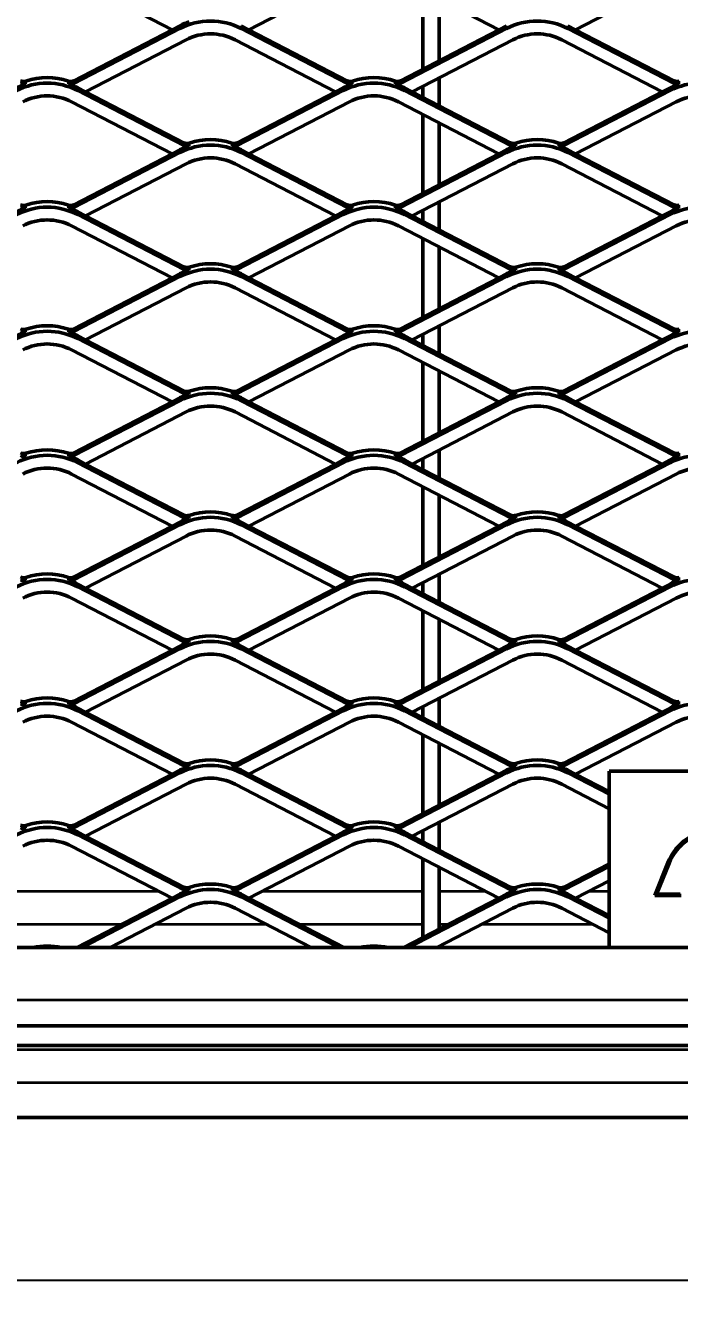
# Model space of a CAD drawing. Header units: millimetres. Extents: x 0 to 1485, y 0 to 1050.
# Drawn here: x 521.4 to 621.4, y 356 to 553.2 of the extents above; entities that cross this region are included whole.
import ezdxf

# ---------------------------------------------------------------- set-up
doc = ezdxf.new("R2010")
doc.units = ezdxf.units.MM
doc.header["$LTSCALE"] = 2.5
for name, color, linetype, lineweight in [('Bemaßung (ISO)', 7, 'Continuous', 25), ('Sichtbar (ISO)', 7, 'Continuous', 50), ('Sichtbar schmal (ISO)', 7, 'Continuous', 35)]:
    doc.layers.add(name, color=color, linetype=linetype, lineweight=lineweight)
doc.styles.add('TXT 3_5', font='isocpeur.ttf')
doc.dimstyles.new('Anrin Standard (DIN)', dxfattribs={"dimscale": 2.5, "dimtxt": 3.5, "dimasz": 2.5, "dimexe": 2, "dimexo": 0, "dimgap": 0.8, "dimtad": 1, "dimrnd": 1e-08, "dimtxsty": 'TXT 3_5', "dimcen": 0.09, "dimdle": 10, "dimclrd": 256, "dimclre": 256, "dimclrt": 256, "dimadec": 0, "dimazin": 2, "dimtfac": 0.714286, "dimtmove": 0, "dimatfit": 3, "dimfxl": 1, "dimtolj": 1, "dimlwd": -1, "dimlwe": -1, "dimarcsym": 0})

# ---------------------------------------------------------------- blocks, each defined once
blk = doc.blocks.new('*D17')
at = {"layer": 'Bemaßung (ISO)', "transparency": 16777216}
for p, q in [((108.71, 386.01), (108.71, 356.01)), ((706.71, 386.01), (706.71, 356.01)), ((700.46, 361.01), (114.96, 361.01))]:
    blk.add_line(p, q, dxfattribs=at)
for points in [[(114.96, 362.06), (114.96, 359.97), (108.71, 361.01)], [(700.46, 362.06), (700.46, 359.97), (706.71, 361.01)]]:
    blk.add_solid(points, dxfattribs=at)
at = {"layer": 'Defpoints', "color": 0, "transparency": 16777216}
for p in [(108.71, 386.01), (706.71, 386.01), (108.71, 361.01)]:
    blk.add_point(p, dxfattribs=at)
at = {"layer": 'Bemaßung (ISO)', "transparency": 16777216, "insert": (399.4, 371.76), "char_height": 8.75, "attachment_point": 1, "style": 'TXT 3_5'}
blk.add_mtext('\\A1;600', dxfattribs=at)

msp = doc.modelspace()

# ---------------------------------------------------------------- linework, layer by layer
at = {"layer": 'Sichtbar (ISO)'}
for p, q in [((543.8402, 552.5751), (528.461, 560.5437)), ((570.9681, 560.5437), (555.5888, 552.5751)), ((593.8402, 552.5751), (578.461, 560.5437)), ((620.9681, 560.5437), (605.5888, 552.5751)), ((582.2145, 546.5513), (582.2145, 558.5989)), ((584.7145, 557.3035), (584.7145, 547.8467)), ((545.0314, 552.7713), (528.7828, 544.3522)), ((543.8402, 552.5751), (528.7828, 544.7732)), ((545.0314, 553.1923), (543.8402, 552.5751)), ((555.5888, 552.5751), (554.3976, 553.1923)), ((570.6462, 544.3522), (554.3976, 552.7713)), ((570.6462, 544.7732), (555.5888, 552.5751)), ((595.0314, 552.7713), (578.7828, 544.3522)), ((593.8402, 552.5751), (578.7828, 544.7732)), ((595.0314, 553.1923), (593.8402, 552.5751)), ((605.5888, 552.5751), (604.3976, 553.1923)), ((620.6462, 544.3522), (604.3976, 552.7713)), ((620.6462, 544.7732), (605.5888, 552.5751)), ((530.5888, 543.0751), (545.9681, 551.0437)), ((553.461, 551.0437), (568.8402, 543.0751)), ((580.5888, 543.0751), (595.9681, 551.0437)), ((603.461, 551.0437), (618.8402, 543.0751)), ((584.7145, 545.2128), (584.7145, 540.9374)), ((530.5888, 543.0751), (529.3976, 543.6923)), ((529.3976, 543.2713), (545.6462, 534.8522)), ((545.6462, 535.2732), (530.5888, 543.0751)), ((553.7828, 534.8522), (570.0314, 543.2713)), ((568.8402, 543.0751), (553.7828, 535.2732)), ((570.0314, 543.6923), (568.8402, 543.0751)), ((580.5888, 543.0751), (579.3976, 543.6923)), ((579.3976, 543.2713), (595.6462, 534.8522)), ((595.6462, 535.2732), (580.5888, 543.0751)), ((582.2145, 542.2327), (582.2145, 543.9175)), ((603.7828, 534.8522), (620.0314, 543.2713)), ((618.8402, 543.0751), (603.7828, 535.2732)), ((620.0314, 543.6923), (618.8402, 543.0751)), ((543.8402, 533.5751), (528.461, 541.5437)), ((570.9681, 541.5437), (555.5888, 533.5751)), ((593.8402, 533.5751), (578.461, 541.5437)), ((620.9681, 541.5437), (605.5888, 533.5751)), ((582.2145, 527.5513), (582.2145, 539.5989)), ((584.7145, 538.3035), (584.7145, 528.8467)), ((545.0314, 533.7713), (528.7828, 525.3522)), ((543.8402, 533.5751), (528.7828, 525.7732)), ((545.0314, 534.1923), (543.8402, 533.5751)), ((555.5888, 533.5751), (554.3976, 534.1923)), ((570.6462, 525.3522), (554.3976, 533.7713)), ((570.6462, 525.7732), (555.5888, 533.5751)), ((595.0314, 533.7713), (578.7828, 525.3522)), ((593.8402, 533.5751), (578.7828, 525.7732)), ((595.0314, 534.1923), (593.8402, 533.5751)), ((605.5888, 533.5751), (604.3976, 534.1923)), ((620.6462, 525.3522), (604.3976, 533.7713)), ((620.6462, 525.7732), (605.5888, 533.5751)), ((530.5888, 524.0751), (545.9681, 532.0437)), ((553.461, 532.0437), (568.8402, 524.0751)), ((580.5888, 524.0751), (595.9681, 532.0437)), ((603.461, 532.0437), (618.8402, 524.0751)), ((530.5888, 524.0751), (529.3976, 524.6923)), ((570.0314, 524.6923), (568.8402, 524.0751)), ((580.5888, 524.0751), (579.3976, 524.6923)), ((582.2145, 523.2327), (582.2145, 524.9175)), ((584.7145, 526.2128), (584.7145, 521.9374)), ((620.0314, 524.6923), (618.8402, 524.0751)), ((543.8402, 514.5751), (528.461, 522.5437)), ((529.3976, 524.2713), (545.6462, 515.8522)), ((545.6462, 516.2732), (530.5888, 524.0751)), ((553.7828, 515.8522), (570.0314, 524.2713)), ((568.8402, 524.0751), (553.7828, 516.2732)), ((570.9681, 522.5437), (555.5888, 514.5751)), ((593.8402, 514.5751), (578.461, 522.5437)), ((579.3976, 524.2713), (595.6462, 515.8522)), ((595.6462, 516.2732), (580.5888, 524.0751)), ((603.7828, 515.8522), (620.0314, 524.2713)), ((618.8402, 524.0751), (603.7828, 516.2732)), ((620.9681, 522.5437), (605.5888, 514.5751)), ((582.2145, 508.5513), (582.2145, 520.5989)), ((584.7145, 519.3035), (584.7145, 509.8467)), ((545.0314, 514.7713), (528.7828, 506.3522)), ((545.0314, 515.1923), (543.8402, 514.5751)), ((555.5888, 514.5751), (554.3976, 515.1923)), ((570.6462, 506.3522), (554.3976, 514.7713)), ((595.0314, 514.7713), (578.7828, 506.3522)), ((595.0314, 515.1923), (593.8402, 514.5751)), ((605.5888, 514.5751), (604.3976, 515.1923)), ((620.6462, 506.3522), (604.3976, 514.7713)), ((543.8402, 514.5751), (528.7828, 506.7732)), ((530.5888, 505.0751), (545.9681, 513.0437)), ((553.461, 513.0437), (568.8402, 505.0751)), ((570.6462, 506.7732), (555.5888, 514.5751)), ((593.8402, 514.5751), (578.7828, 506.7732)), ((580.5888, 505.0751), (595.9681, 513.0437)), ((603.461, 513.0437), (618.8402, 505.0751)), ((620.6462, 506.7732), (605.5888, 514.5751)), ((584.7145, 507.2128), (584.7145, 502.9374)), ((530.5888, 505.0751), (529.3976, 505.6923)), ((529.3976, 505.2713), (545.6462, 496.8522)), ((545.6462, 497.2732), (530.5888, 505.0751)), ((553.7828, 496.8522), (570.0314, 505.2713)), ((568.8402, 505.0751), (553.7828, 497.2732)), ((570.0314, 505.6923), (568.8402, 505.0751)), ((580.5888, 505.0751), (579.3976, 505.6923)), ((579.3976, 505.2713), (595.6462, 496.8522)), ((595.6462, 497.2732), (580.5888, 505.0751)), ((582.2145, 504.2327), (582.2145, 505.9175)), ((603.7828, 496.8522), (620.0314, 505.2713)), ((618.8402, 505.0751), (603.7828, 497.2732)), ((620.0314, 505.6923), (618.8402, 505.0751)), ((543.8402, 495.5751), (528.461, 503.5437)), ((570.9681, 503.5437), (555.5888, 495.5751)), ((593.8402, 495.5751), (578.461, 503.5437)), ((620.9681, 503.5437), (605.5888, 495.5751)), ((582.2145, 489.5513), (582.2145, 501.5989)), ((584.7145, 500.3035), (584.7145, 490.8467)), ((545.0314, 495.7713), (528.7828, 487.3522)), ((543.8402, 495.5751), (528.7828, 487.7732)), ((545.0314, 496.1923), (543.8402, 495.5751)), ((555.5888, 495.5751), (554.3976, 496.1923)), ((570.6462, 487.3522), (554.3976, 495.7713)), ((570.6462, 487.7732), (555.5888, 495.5751)), ((595.0314, 495.7713), (578.7828, 487.3522)), ((593.8402, 495.5751), (578.7828, 487.7732)), ((595.0314, 496.1923), (593.8402, 495.5751)), ((605.5888, 495.5751), (604.3976, 496.1923)), ((620.6462, 487.3522), (604.3976, 495.7713)), ((620.6462, 487.7732), (605.5888, 495.5751)), ((530.5888, 486.0751), (545.9681, 494.0437)), ((553.461, 494.0437), (568.8402, 486.0751)), ((580.5888, 486.0751), (595.9681, 494.0437)), ((603.461, 494.0437), (618.8402, 486.0751)), ((584.7145, 488.2128), (584.7145, 483.9374)), ((530.5888, 486.0751), (529.3976, 486.6923)), ((529.3976, 486.2713), (545.6462, 477.8522)), ((545.6462, 478.2732), (530.5888, 486.0751)), ((553.7828, 477.8522), (570.0314, 486.2713)), ((568.8402, 486.0751), (553.7828, 478.2732)), ((570.0314, 486.6923), (568.8402, 486.0751)), ((580.5888, 486.0751), (579.3976, 486.6923)), ((579.3976, 486.2713), (595.6462, 477.8522)), ((595.6462, 478.2732), (580.5888, 486.0751)), ((582.2145, 485.2327), (582.2145, 486.9175)), ((603.7828, 477.8522), (620.0314, 486.2713)), ((618.8402, 486.0751), (603.7828, 478.2732)), ((620.0314, 486.6923), (618.8402, 486.0751)), ((543.8402, 476.5751), (528.461, 484.5437)), ((570.9681, 484.5437), (555.5888, 476.5751)), ((593.8402, 476.5751), (578.461, 484.5437)), ((620.9681, 484.5437), (605.5888, 476.5751)), ((582.2145, 470.5513), (582.2145, 482.5989)), ((584.7145, 481.3035), (584.7145, 471.8467)), ((545.0314, 477.1923), (543.8402, 476.5751)), ((555.5888, 476.5751), (554.3976, 477.1923)), ((595.0314, 477.1923), (593.8402, 476.5751)), ((605.5888, 476.5751), (604.3976, 477.1923)), ((545.0314, 476.7713), (528.7828, 468.3522)), ((543.8402, 476.5751), (528.7828, 468.7732)), ((570.6462, 468.3522), (554.3976, 476.7713)), ((570.6462, 468.7732), (555.5888, 476.5751)), ((595.0314, 476.7713), (578.7828, 468.3522)), ((593.8402, 476.5751), (578.7828, 468.7732)), ((620.6462, 468.3522), (604.3976, 476.7713)), ((620.6462, 468.7732), (605.5888, 476.5751)), ((530.5888, 467.0751), (545.9681, 475.0437)), ((553.461, 475.0437), (568.8402, 467.0751)), ((580.5888, 467.0751), (595.9681, 475.0437)), ((603.461, 475.0437), (618.8402, 467.0751)), ((530.5888, 467.0751), (529.3976, 467.6923)), ((570.0314, 467.6923), (568.8402, 467.0751)), ((580.5888, 467.0751), (579.3976, 467.6923)), ((582.2145, 466.2327), (582.2145, 467.9175)), ((584.7145, 469.2128), (584.7145, 464.9374)), ((620.0314, 467.6923), (618.8402, 467.0751)), ((543.8402, 457.5751), (528.461, 465.5437)), ((529.3976, 467.2713), (545.6462, 458.8522)), ((545.6462, 459.2732), (530.5888, 467.0751)), ((553.7828, 458.8522), (570.0314, 467.2713)), ((568.8402, 467.0751), (553.7828, 459.2732)), ((570.9681, 465.5437), (555.5888, 457.5751)), ((593.8402, 457.5751), (578.461, 465.5437)), ((579.3976, 467.2713), (595.6462, 458.8522)), ((595.6462, 459.2732), (580.5888, 467.0751)), ((603.7828, 458.8522), (620.0314, 467.2713)), ((618.8402, 467.0751), (603.7828, 459.2732)), ((620.9681, 465.5437), (605.5888, 457.5751)), ((582.2145, 451.5513), (582.2145, 463.5989)), ((584.7145, 462.3035), (584.7145, 452.8467)), ((545.0314, 457.7713), (528.7828, 449.3522)), ((543.8402, 457.5751), (528.7828, 449.7732)), ((545.0314, 458.1923), (543.8402, 457.5751)), ((555.5888, 457.5751), (554.3976, 458.1923)), ((570.6462, 449.3522), (554.3976, 457.7713)), ((570.6462, 449.7732), (555.5888, 457.5751)), ((595.0314, 457.7713), (578.7828, 449.3522)), ((593.8402, 457.5751), (578.7828, 449.7732)), ((595.0314, 458.1923), (593.8402, 457.5751)), ((605.5888, 457.5751), (604.3976, 458.1923)), ((620.6462, 449.3522), (604.3976, 457.7713)), ((620.6462, 449.7732), (605.5888, 457.5751)), ((530.5888, 448.0751), (545.9681, 456.0437)), ((553.461, 456.0437), (568.8402, 448.0751)), ((580.5888, 448.0751), (595.9681, 456.0437)), ((603.461, 456.0437), (618.8402, 448.0751)), ((584.7145, 450.2128), (584.7145, 445.9374)), ((530.5888, 448.0751), (529.3976, 448.6923)), ((529.3976, 448.2713), (545.6462, 439.8522)), ((545.6462, 440.2732), (530.5888, 448.0751)), ((553.7828, 439.8522), (570.0314, 448.2713)), ((568.8402, 448.0751), (553.7828, 440.2732)), ((570.0314, 448.6923), (568.8402, 448.0751)), ((580.5888, 448.0751), (579.3976, 448.6923)), ((579.3976, 448.2713), (595.6462, 439.8522)), ((595.6462, 440.2732), (580.5888, 448.0751)), ((582.2145, 447.2327), (582.2145, 448.9175)), ((603.7828, 439.8522), (620.0314, 448.2713)), ((618.8402, 448.0751), (603.7828, 440.2732)), ((620.0314, 448.6923), (618.8402, 448.0751)), ((543.8402, 438.5751), (528.461, 446.5437)), ((570.9681, 446.5437), (555.5888, 438.5751)), ((593.8402, 438.5751), (578.461, 446.5437)), ((620.9681, 446.5437), (605.5888, 438.5751)), ((582.2145, 432.5513), (582.2145, 444.5989)), ((584.7145, 443.3035), (584.7145, 433.8467)), ((545.0314, 438.7713), (528.7828, 430.3522)), ((543.8402, 438.5751), (528.7828, 430.7732)), ((545.0314, 439.1923), (543.8402, 438.5751)), ((555.5888, 438.5751), (554.3976, 439.1923)), ((570.6462, 430.3522), (554.3976, 438.7713)), ((570.6462, 430.7732), (555.5888, 438.5751)), ((595.0314, 438.7713), (578.7828, 430.3522)), ((593.8402, 438.5751), (578.7828, 430.7732)), ((595.0314, 439.1923), (593.8402, 438.5751)), ((605.5888, 438.5751), (604.3976, 439.1923)), ((610.7145, 435.4982), (604.3976, 438.7713)), ((610.7145, 435.9193), (605.5888, 438.5751)), ((682.7145, 439.0145), (610.7145, 439.0145)), ((610.7145, 439.0145), (610.7145, 412.0145)), ((530.5888, 429.0751), (545.9681, 437.0437)), ((553.461, 437.0437), (568.8402, 429.0751)), ((580.5888, 429.0751), (595.9681, 437.0437)), ((603.461, 437.0437), (610.7145, 433.2854)), ((582.2145, 428.2327), (582.2145, 429.9175)), ((584.7145, 431.2128), (584.7145, 426.9374)), ((530.5888, 429.0751), (529.3976, 429.6923)), ((529.3976, 429.2713), (545.6462, 420.8522)), ((545.6462, 421.2732), (530.5888, 429.0751)), ((553.7828, 420.8522), (570.0314, 429.2713)), ((568.8402, 429.0751), (553.7828, 421.2732)), ((570.0314, 429.6923), (568.8402, 429.0751)), ((580.5888, 429.0751), (579.3976, 429.6923)), ((579.3976, 429.2713), (595.6462, 420.8522)), ((595.6462, 421.2732), (580.5888, 429.0751)), ((543.8402, 419.5751), (528.461, 427.5437)), ((570.9681, 427.5437), (555.5888, 419.5751)), ((593.8402, 419.5751), (578.461, 427.5437)), ((582.2145, 413.5513), (582.2145, 425.5989)), ((584.7145, 424.3035), (584.7145, 414.8467)), ((610.7145, 424.8648), (603.7828, 421.2732)), ((603.7828, 420.8522), (610.7145, 424.4438)), ((617.7145, 420.0145), (619.7145, 425.0145)), ((617.9749, 420.1909), (619.8782, 424.949)), ((610.7145, 422.231), (605.5888, 419.5751)), ((545.0314, 420.1923), (543.8402, 419.5751)), ((555.5888, 419.5751), (554.3976, 420.1923)), ((595.0314, 420.1923), (593.8402, 419.5751)), ((605.5888, 419.5751), (604.3976, 420.1923)), ((617.7145, 420.0145), (617.9749, 420.1909)), ((621.7145, 420.0145), (617.7145, 420.0145)), ((621.57, 420.1909), (617.9749, 420.1909)), ((543.8402, 419.5751), (529.2485, 412.0145)), ((545.0314, 419.7713), (530.0611, 412.0145)), ((534.3318, 412.0145), (545.9681, 418.0437)), ((553.461, 418.0437), (565.0972, 412.0145)), ((569.3679, 412.0145), (554.3976, 419.7713)), ((570.1805, 412.0145), (555.5888, 419.5751)), ((593.8402, 419.5751), (579.2485, 412.0145)), ((595.0314, 419.7713), (580.0611, 412.0145)), ((584.3318, 412.0145), (595.9681, 418.0437)), ((603.461, 418.0437), (610.7145, 414.2854)), ((610.7145, 416.4982), (604.3976, 419.7713)), ((610.7145, 416.9193), (605.5888, 419.5751)), ((584.7145, 412.2128), (584.7145, 412.0145)), ((132.7145, 412.0145), (682.7145, 412.0145)), ((120.7145, 400.0145), (694.7145, 400.0145)), ((118.7145, 397.0145), (696.7145, 397.0145)), ((706.7145, 386.0145), (108.7145, 386.0145))]:
    msp.add_line(p, q, dxfattribs=at)
for radius in [7.9541, 7.7777]:
    msp.add_arc((627.0997, 422.0605), radius, 90, 158.198591, dxfattribs=at)
for centre, major_axis, start_param, end_param in [((549.7145, 544.1336), (-10, 0), 4.22501539, 5.19976257), ((599.7145, 544.1336), (-10, 0), 4.22501539, 5.19976257), ((549.7145, 544.5547), (-10, 0), 5.04580489, 5.19976257), ((549.7145, 544.1336), (8, 0), 1.08342274, 2.05816992), ((599.7145, 544.1336), (8, 0), 1.08342274, 2.05816992), ((524.7145, 534.6336), (10, 0), 1.08342274, 2.05816992), ((524.7145, 535.0547), (-10, 0), 5.04580489, 5.19976257), ((521.1145, 545.637), (-1, 0), 1.08342274, 1.90421224), ((521.1145, 545.216), (-1, 0), 1.08342274, 1.90421224), ((524.7145, 535.4757), (-10, 0), 4.37897307, 5.04580489), ((528.3145, 545.637), (-1, 0), 1.23738042, 2.05816992), ((528.3145, 545.216), (-1, 0), 1.23738042, 2.05816992), ((524.7145, 535.0547), (-10, 0), 4.22501539, 4.37897307), ((574.7145, 534.6336), (10, 0), 1.08342274, 2.05816992), ((574.7145, 535.0547), (-10, 0), 5.04580489, 5.19976257), ((571.1145, 545.637), (-1, 0), 1.08342274, 1.90421224), ((571.1145, 545.216), (-1, 0), 1.08342274, 1.90421224), ((574.7145, 535.4757), (-10, 0), 4.37897307, 5.04580489), ((578.3145, 545.637), (-1, 0), 1.23738042, 2.05816992), ((578.3145, 545.216), (-1, 0), 1.23738042, 2.05816992), ((574.7145, 535.0547), (-10, 0), 4.22501539, 4.37897307), ((624.7145, 534.6336), (10, 0), 1.08342274, 2.05816992), ((624.7145, 535.0547), (-10, 0), 5.04580489, 5.19976257), ((621.1145, 545.637), (-1, 0), 1.08342274, 1.90421224), ((621.1145, 545.216), (-1, 0), 1.08342274, 1.90421224), ((524.7145, 534.6336), (-8, 0), 4.22501539, 5.19976257), ((574.7145, 534.6336), (-8, 0), 4.22501539, 5.19976257), ((624.7145, 534.6336), (-8, 0), 4.22501539, 5.19976257), ((549.7145, 525.1336), (-10, 0), 4.22501539, 5.19976257), ((549.7145, 525.5547), (-10, 0), 5.04580489, 5.19976257), ((546.1145, 536.137), (-1, 0), 1.08342274, 1.90421224), ((546.1145, 535.716), (1, 0), 4.22501539, 5.04580489), ((549.7145, 525.9757), (-10, 0), 4.37897307, 5.04580489), ((553.3145, 536.137), (-1, 0), 1.23738042, 2.05816992), ((553.3145, 535.716), (1, 0), 4.37897307, 5.19976257), ((549.7145, 525.5547), (-10, 0), 4.22501539, 4.37897307), ((599.7145, 525.1336), (-10, 0), 4.22501539, 5.19976257), ((599.7145, 525.5547), (-10, 0), 5.04580489, 5.19976257), ((596.1145, 536.137), (-1, 0), 1.08342274, 1.90421224), ((596.1145, 535.716), (1, 0), 4.22501539, 5.04580489), ((599.7145, 525.9757), (-10, 0), 4.37897307, 5.04580489), ((603.3145, 536.137), (-1, 0), 1.23738042, 2.05816992), ((603.3145, 535.716), (1, 0), 4.37897307, 5.19976257), ((599.7145, 525.5547), (-10, 0), 4.22501539, 4.37897307), ((549.7145, 525.1336), (8, 0), 1.08342274, 2.05816992), ((599.7145, 525.1336), (8, 0), 1.08342274, 2.05816992), ((524.7145, 515.6336), (10, 0), 1.08342274, 2.05816992), ((524.7145, 516.0547), (-10, 0), 5.04580489, 5.19976257), ((521.1145, 526.637), (-1, 0), 1.08342274, 1.90421224), ((521.1145, 526.216), (-1, 0), 1.08342274, 1.90421224), ((524.7145, 516.4757), (-10, 0), 4.37897307, 5.04580489), ((528.3145, 526.637), (-1, 0), 1.23738042, 2.05816992), ((528.3145, 526.216), (-1, 0), 1.23738042, 2.05816992), ((524.7145, 516.0547), (-10, 0), 4.22501539, 4.37897307), ((574.7145, 515.6336), (10, 0), 1.08342274, 2.05816992), ((574.7145, 516.0547), (-10, 0), 5.04580489, 5.19976257), ((571.1145, 526.637), (-1, 0), 1.08342274, 1.90421224), ((571.1145, 526.216), (-1, 0), 1.08342274, 1.90421224), ((574.7145, 516.4757), (-10, 0), 4.37897307, 5.04580489), ((578.3145, 526.637), (-1, 0), 1.23738042, 2.05816992), ((578.3145, 526.216), (-1, 0), 1.23738042, 2.05816992), ((574.7145, 516.0547), (-10, 0), 4.22501539, 4.37897307), ((624.7145, 515.6336), (10, 0), 1.08342274, 2.05816992), ((624.7145, 516.0547), (-10, 0), 5.04580489, 5.19976257), ((621.1145, 526.637), (-1, 0), 1.08342274, 1.90421224), ((621.1145, 526.216), (-1, 0), 1.08342274, 1.90421224), ((524.7145, 515.6336), (-8, 0), 4.22501539, 5.19976257), ((574.7145, 515.6336), (-8, 0), 4.22501539, 5.19976257), ((624.7145, 515.6336), (-8, 0), 4.22501539, 5.19976257), ((549.7145, 506.9757), (-10, 0), 4.37897307, 5.04580489), ((599.7145, 506.9757), (-10, 0), 4.37897307, 5.04580489), ((549.7145, 506.1336), (-10, 0), 4.22501539, 5.19976257), ((549.7145, 506.5547), (-10, 0), 5.04580489, 5.19976257), ((546.1145, 517.137), (-1, 0), 1.08342274, 1.90421224), ((546.1145, 516.716), (1, 0), 4.22501539, 5.04580489), ((553.3145, 517.137), (-1, 0), 1.23738042, 2.05816992), ((553.3145, 516.716), (1, 0), 4.37897307, 5.19976257), ((549.7145, 506.5547), (-10, 0), 4.22501539, 4.37897307), ((599.7145, 506.1336), (-10, 0), 4.22501539, 5.19976257), ((599.7145, 506.5547), (-10, 0), 5.04580489, 5.19976257), ((596.1145, 517.137), (-1, 0), 1.08342274, 1.90421224), ((596.1145, 516.716), (1, 0), 4.22501539, 5.04580489), ((603.3145, 517.137), (-1, 0), 1.23738042, 2.05816992), ((603.3145, 516.716), (1, 0), 4.37897307, 5.19976257), ((599.7145, 506.5547), (-10, 0), 4.22501539, 4.37897307), ((549.7145, 506.1336), (8, 0), 1.08342274, 2.05816992), ((599.7145, 506.1336), (8, 0), 1.08342274, 2.05816992), ((524.7145, 496.6336), (10, 0), 1.08342274, 2.05816992), ((521.1145, 507.637), (-1, 0), 1.08342274, 1.90421224), ((524.7145, 497.4757), (-10, 0), 4.37897307, 5.04580489), ((528.3145, 507.637), (-1, 0), 1.23738042, 2.05816992), ((574.7145, 496.6336), (10, 0), 1.08342274, 2.05816992), ((571.1145, 507.637), (-1, 0), 1.08342274, 1.90421224), ((574.7145, 497.4757), (-10, 0), 4.37897307, 5.04580489), ((578.3145, 507.637), (-1, 0), 1.23738042, 2.05816992), ((624.7145, 496.6336), (10, 0), 1.08342274, 2.05816992), ((621.1145, 507.637), (-1, 0), 1.08342274, 1.90421224), ((524.7145, 497.0547), (-10, 0), 5.04580489, 5.19976257), ((521.1145, 507.216), (-1, 0), 1.08342274, 1.90421224), ((528.3145, 507.216), (-1, 0), 1.23738042, 2.05816992), ((524.7145, 497.0547), (-10, 0), 4.22501539, 4.37897307), ((574.7145, 497.0547), (-10, 0), 5.04580489, 5.19976257), ((571.1145, 507.216), (-1, 0), 1.08342274, 1.90421224), ((578.3145, 507.216), (-1, 0), 1.23738042, 2.05816992), ((574.7145, 497.0547), (-10, 0), 4.22501539, 4.37897307), ((624.7145, 497.0547), (-10, 0), 5.04580489, 5.19976257), ((621.1145, 507.216), (-1, 0), 1.08342274, 1.90421224), ((524.7145, 496.6336), (-8, 0), 4.22501539, 5.19976257), ((574.7145, 496.6336), (-8, 0), 4.22501539, 5.19976257), ((624.7145, 496.6336), (-8, 0), 4.22501539, 5.19976257), ((549.7145, 487.1336), (-10, 0), 4.22501539, 5.19976257), ((546.1145, 498.137), (-1, 0), 1.08342274, 1.90421224), ((549.7145, 487.9757), (-10, 0), 4.37897307, 5.04580489), ((553.3145, 498.137), (-1, 0), 1.23738042, 2.05816992), ((599.7145, 487.1336), (-10, 0), 4.22501539, 5.19976257), ((596.1145, 498.137), (-1, 0), 1.08342274, 1.90421224), ((599.7145, 487.9757), (-10, 0), 4.37897307, 5.04580489), ((603.3145, 498.137), (-1, 0), 1.23738042, 2.05816992), ((549.7145, 487.5547), (-10, 0), 5.04580489, 5.19976257), ((546.1145, 497.716), (1, 0), 4.22501539, 5.04580489), ((549.7145, 487.1336), (8, 0), 1.08342274, 2.05816992), ((553.3145, 497.716), (1, 0), 4.37897307, 5.19976257), ((549.7145, 487.5547), (-10, 0), 4.22501539, 4.37897307), ((599.7145, 487.5547), (-10, 0), 5.04580489, 5.19976257), ((596.1145, 497.716), (1, 0), 4.22501539, 5.04580489), ((599.7145, 487.1336), (8, 0), 1.08342274, 2.05816992), ((603.3145, 497.716), (1, 0), 4.37897307, 5.19976257), ((599.7145, 487.5547), (-10, 0), 4.22501539, 4.37897307), ((524.7145, 477.6336), (10, 0), 1.08342274, 2.05816992), ((521.1145, 488.637), (-1, 0), 1.08342274, 1.90421224), ((521.1145, 488.216), (-1, 0), 1.08342274, 1.90421224), ((524.7145, 478.4757), (-10, 0), 4.37897307, 5.04580489), ((528.3145, 488.637), (-1, 0), 1.23738042, 2.05816992), ((528.3145, 488.216), (-1, 0), 1.23738042, 2.05816992), ((524.7145, 478.0547), (-10, 0), 4.22501539, 4.37897307), ((574.7145, 477.6336), (10, 0), 1.08342274, 2.05816992), ((574.7145, 478.0547), (-10, 0), 5.04580489, 5.19976257), ((571.1145, 488.637), (-1, 0), 1.08342274, 1.90421224), ((571.1145, 488.216), (-1, 0), 1.08342274, 1.90421224), ((574.7145, 478.4757), (-10, 0), 4.37897307, 5.04580489), ((578.3145, 488.637), (-1, 0), 1.23738042, 2.05816992), ((578.3145, 488.216), (-1, 0), 1.23738042, 2.05816992), ((574.7145, 478.0547), (-10, 0), 4.22501539, 4.37897307), ((624.7145, 477.6336), (10, 0), 1.08342274, 2.05816992), ((624.7145, 478.0547), (-10, 0), 5.04580489, 5.19976257), ((621.1145, 488.637), (-1, 0), 1.08342274, 1.90421224), ((621.1145, 488.216), (-1, 0), 1.08342274, 1.90421224), ((524.7145, 477.6336), (-8, 0), 4.22501539, 5.19976257), ((574.7145, 477.6336), (-8, 0), 4.22501539, 5.19976257), ((624.7145, 477.6336), (-8, 0), 4.22501539, 5.19976257), ((549.7145, 468.1336), (-10, 0), 4.22501539, 5.19976257), ((549.7145, 468.5547), (-10, 0), 5.04580489, 5.19976257), ((546.1145, 479.137), (-1, 0), 1.08342274, 1.90421224), ((546.1145, 478.716), (1, 0), 4.22501539, 5.04580489), ((549.7145, 468.9757), (-10, 0), 4.37897307, 5.04580489), ((553.3145, 479.137), (-1, 0), 1.23738042, 2.05816992), ((553.3145, 478.716), (1, 0), 4.37897307, 5.19976257), ((549.7145, 468.5547), (-10, 0), 4.22501539, 4.37897307), ((599.7145, 468.1336), (-10, 0), 4.22501539, 5.19976257), ((599.7145, 468.5547), (-10, 0), 5.04580489, 5.19976257), ((596.1145, 479.137), (-1, 0), 1.08342274, 1.90421224), ((596.1145, 478.716), (1, 0), 4.22501539, 5.04580489), ((599.7145, 468.9757), (-10, 0), 4.37897307, 5.04580489), ((603.3145, 479.137), (-1, 0), 1.23738042, 2.05816992), ((603.3145, 478.716), (1, 0), 4.37897307, 5.19976257), ((599.7145, 468.5547), (-10, 0), 4.22501539, 4.37897307), ((549.7145, 468.1336), (8, 0), 1.08342274, 2.05816992), ((599.7145, 468.1336), (8, 0), 1.08342274, 2.05816992), ((524.7145, 459.4757), (-10, 0), 4.37897307, 5.04580489), ((574.7145, 459.4757), (-10, 0), 4.37897307, 5.04580489), ((524.7145, 458.6336), (10, 0), 1.08342274, 2.05816992), ((521.1145, 469.637), (-1, 0), 1.08342274, 1.90421224), ((521.1145, 469.216), (-1, 0), 1.08342274, 1.90421224), ((528.3145, 469.637), (-1, 0), 1.23738042, 2.05816992), ((528.3145, 469.216), (-1, 0), 1.23738042, 2.05816992), ((524.7145, 459.0547), (-10, 0), 4.22501539, 4.37897307), ((574.7145, 458.6336), (10, 0), 1.08342274, 2.05816992), ((574.7145, 459.0547), (-10, 0), 5.04580489, 5.19976257), ((571.1145, 469.637), (-1, 0), 1.08342274, 1.90421224), ((571.1145, 469.216), (-1, 0), 1.08342274, 1.90421224), ((578.3145, 469.637), (-1, 0), 1.23738042, 2.05816992), ((578.3145, 469.216), (-1, 0), 1.23738042, 2.05816992), ((574.7145, 459.0547), (-10, 0), 4.22501539, 4.37897307), ((624.7145, 458.6336), (10, 0), 1.08342274, 2.05816992), ((624.7145, 459.0547), (-10, 0), 5.04580489, 5.19976257), ((621.1145, 469.637), (-1, 0), 1.08342274, 1.90421224), ((621.1145, 469.216), (-1, 0), 1.08342274, 1.90421224), ((524.7145, 458.6336), (-8, 0), 4.22501539, 5.19976257), ((574.7145, 458.6336), (-8, 0), 4.22501539, 5.19976257), ((624.7145, 458.6336), (-8, 0), 4.22501539, 5.19976257), ((549.7145, 449.9757), (-10, 0), 4.37897307, 5.04580489), ((599.7145, 449.9757), (-10, 0), 4.37897307, 5.04580489), ((549.7145, 449.1336), (-10, 0), 4.22501539, 5.19976257), ((549.7145, 449.5547), (-10, 0), 5.04580489, 5.19976257), ((546.1145, 460.137), (-1, 0), 1.08342274, 1.90421224), ((546.1145, 459.716), (1, 0), 4.22501539, 5.04580489), ((553.3145, 460.137), (-1, 0), 1.23738042, 2.05816992), ((553.3145, 459.716), (1, 0), 4.37897307, 5.19976257), ((549.7145, 449.5547), (-10, 0), 4.22501539, 4.37897307), ((599.7145, 449.1336), (-10, 0), 4.22501539, 5.19976257), ((599.7145, 449.5547), (-10, 0), 5.04580489, 5.19976257), ((596.1145, 460.137), (-1, 0), 1.08342274, 1.90421224), ((596.1145, 459.716), (1, 0), 4.22501539, 5.04580489), ((603.3145, 460.137), (-1, 0), 1.23738042, 2.05816992), ((603.3145, 459.716), (1, 0), 4.37897307, 5.19976257), ((599.7145, 449.5547), (-10, 0), 4.22501539, 4.37897307), ((549.7145, 449.1336), (8, 0), 1.08342274, 2.05816992), ((599.7145, 449.1336), (8, 0), 1.08342274, 2.05816992), ((524.7145, 439.6336), (10, 0), 1.08342274, 2.05816992), ((521.1145, 450.637), (-1, 0), 1.08342274, 1.90421224), ((524.7145, 440.4757), (-10, 0), 4.37897307, 5.04580489), ((528.3145, 450.637), (-1, 0), 1.23738042, 2.05816992), ((574.7145, 439.6336), (10, 0), 1.08342274, 2.05816992), ((571.1145, 450.637), (-1, 0), 1.08342274, 1.90421224), ((574.7145, 440.4757), (-10, 0), 4.37897307, 5.04580489), ((578.3145, 450.637), (-1, 0), 1.23738042, 2.05816992), ((624.7145, 439.6336), (10, 0), 1.08342274, 2.05816992), ((621.1145, 450.637), (-1, 0), 1.08342274, 1.90421224), ((521.1145, 450.216), (-1, 0), 1.08342274, 1.90421224), ((524.7145, 439.6336), (-8, 0), 4.22501539, 5.19976257), ((528.3145, 450.216), (-1, 0), 1.23738042, 2.05816992), ((524.7145, 440.0547), (-10, 0), 4.22501539, 4.37897307), ((574.7145, 440.0547), (-10, 0), 5.04580489, 5.19976257), ((571.1145, 450.216), (-1, 0), 1.08342274, 1.90421224), ((574.7145, 439.6336), (-8, 0), 4.22501539, 5.19976257), ((578.3145, 450.216), (-1, 0), 1.23738042, 2.05816992), ((574.7145, 440.0547), (-10, 0), 4.22501539, 4.37897307), ((624.7145, 440.0547), (-10, 0), 5.04580489, 5.19976257), ((621.1145, 450.216), (-1, 0), 1.08342274, 1.90421224), ((624.7145, 439.6336), (-8, 0), 4.22501539, 5.19976257), ((549.7145, 430.1336), (-10, 0), 4.22501539, 5.19976257), ((549.7145, 430.5547), (-10, 0), 5.04580489, 5.19976257), ((546.1145, 441.137), (-1, 0), 1.08342274, 1.90421224), ((546.1145, 440.716), (1, 0), 4.22501539, 5.04580489), ((549.7145, 430.9757), (-10, 0), 4.37897307, 5.04580489), ((553.3145, 441.137), (-1, 0), 1.23738042, 2.05816992), ((553.3145, 440.716), (1, 0), 4.37897307, 5.19976257), ((549.7145, 430.5547), (-10, 0), 4.22501539, 4.37897307), ((599.7145, 430.1336), (-10, 0), 4.22501539, 5.19976257), ((599.7145, 430.5547), (-10, 0), 5.04580489, 5.19976257), ((596.1145, 441.137), (-1, 0), 1.08342274, 1.90421224), ((596.1145, 440.716), (1, 0), 4.22501539, 5.04580489), ((599.7145, 430.9757), (-10, 0), 4.37897307, 5.04580489), ((603.3145, 441.137), (-1, 0), 1.23738042, 2.05816992), ((603.3145, 440.716), (1, 0), 4.37897307, 5.19976257), ((599.7145, 430.5547), (-10, 0), 4.22501539, 4.37897307), ((549.7145, 430.1336), (8, 0), 1.08342274, 2.05816992), ((599.7145, 430.1336), (8, 0), 1.08342274, 2.05816992), ((524.7145, 420.6336), (10, 0), 1.08342274, 2.05816992), ((521.1145, 431.637), (-1, 0), 1.08342274, 1.90421224), ((521.1145, 431.216), (-1, 0), 1.08342274, 1.90421224), ((524.7145, 421.4757), (-10, 0), 4.37897307, 5.04580489), ((528.3145, 431.637), (-1, 0), 1.23738042, 2.05816992), ((528.3145, 431.216), (-1, 0), 1.23738042, 2.05816992), ((524.7145, 421.0547), (-10, 0), 4.22501539, 4.37897307), ((574.7145, 420.6336), (10, 0), 1.08342274, 2.05816992), ((574.7145, 421.0547), (-10, 0), 5.04580489, 5.19976257), ((571.1145, 431.637), (-1, 0), 1.08342274, 1.90421224), ((571.1145, 431.216), (-1, 0), 1.08342274, 1.90421224), ((574.7145, 421.4757), (-10, 0), 4.37897307, 5.04580489), ((578.3145, 431.637), (-1, 0), 1.23738042, 2.05816992), ((578.3145, 431.216), (-1, 0), 1.23738042, 2.05816992), ((574.7145, 421.0547), (-10, 0), 4.22501539, 4.37897307), ((524.7145, 420.6336), (-8, 0), 4.22501539, 5.19976257), ((574.7145, 420.6336), (-8, 0), 4.22501539, 5.19976257), ((549.7145, 411.1336), (-10, 0), 4.22501539, 5.19976257), ((549.7145, 411.5547), (-10, 0), 5.04580489, 5.19976257), ((546.1145, 422.137), (-1, 0), 1.08342274, 1.90421224), ((546.1145, 421.716), (1, 0), 4.22501539, 5.04580489), ((549.7145, 411.9757), (-10, 0), 4.37897307, 5.04580489), ((553.3145, 422.137), (-1, 0), 1.23738042, 2.05816992), ((553.3145, 421.716), (1, 0), 4.37897307, 5.19976257), ((549.7145, 411.5547), (-10, 0), 4.22501539, 4.37897307), ((599.7145, 411.1336), (-10, 0), 4.22501539, 5.19976257), ((599.7145, 411.5547), (-10, 0), 5.04580489, 5.19976257), ((596.1145, 422.137), (-1, 0), 1.08342274, 1.90421224), ((596.1145, 421.716), (1, 0), 4.22501539, 5.04580489), ((599.7145, 411.9757), (-10, 0), 4.37897307, 5.04580489), ((603.3145, 422.137), (-1, 0), 1.23738042, 2.05816992), ((603.3145, 421.716), (1, 0), 4.37897307, 5.19976257), ((599.7145, 411.5547), (-10, 0), 4.22501539, 4.37897307), ((549.7145, 411.1336), (8, 0), 1.08342274, 2.05816992), ((599.7145, 411.1336), (8, 0), 1.08342274, 2.05816992), ((524.7145, 402.4757), (-10, 0), 4.49170956, 4.93306841), ((574.7145, 402.4757), (-10, 0), 4.49170956, 4.93306841)]:
    msp.add_ellipse(centre, major_axis=major_axis, ratio=0.97758819, start_param=start_param, end_param=end_param, dxfattribs=at)
at = {"layer": 'Sichtbar schmal (ISO)'}
for p, q in [((545.0314, 552.7713), (545.0314, 553.1923)), ((554.3976, 552.7713), (554.3976, 553.1923)), ((595.0314, 552.7713), (595.0314, 553.1923)), ((604.3976, 552.7713), (604.3976, 553.1923)), ((521.4418, 544.2922), (521.4418, 544.7133)), ((527.9872, 544.2922), (527.9872, 544.7133)), ((528.7828, 544.3522), (528.7828, 544.7732)), ((570.6462, 544.3522), (570.6462, 544.7732)), ((571.4418, 544.2922), (571.4418, 544.7133)), ((577.9872, 544.2922), (577.9872, 544.7133)), ((578.7828, 544.3522), (578.7828, 544.7732)), ((620.6462, 544.3522), (620.6462, 544.7732)), ((621.4418, 544.2922), (621.4418, 544.7133)), ((529.3976, 543.6923), (529.3976, 543.2713)), ((570.0314, 543.6923), (570.0314, 543.2713)), ((579.3976, 543.6923), (579.3976, 543.2713)), ((620.0314, 543.6923), (620.0314, 543.2713)), ((545.6462, 535.2732), (545.6462, 534.8522)), ((546.4418, 535.2133), (546.4418, 534.7922)), ((552.9872, 535.2133), (552.9872, 534.7922)), ((553.7828, 535.2732), (553.7828, 534.8522)), ((595.6462, 535.2732), (595.6462, 534.8522)), ((596.4418, 535.2133), (596.4418, 534.7922)), ((602.9872, 535.2133), (602.9872, 534.7922)), ((603.7828, 535.2732), (603.7828, 534.8522)), ((545.0314, 533.7713), (545.0314, 534.1923)), ((554.3976, 533.7713), (554.3976, 534.1923)), ((595.0314, 533.7713), (595.0314, 534.1923)), ((604.3976, 533.7713), (604.3976, 534.1923)), ((521.4418, 525.2922), (521.4418, 525.7133)), ((527.9872, 525.2922), (527.9872, 525.7133)), ((528.7828, 525.3522), (528.7828, 525.7732)), ((529.3976, 524.6923), (529.3976, 524.2713)), ((570.0314, 524.6923), (570.0314, 524.2713)), ((570.6462, 525.3522), (570.6462, 525.7732)), ((571.4418, 525.2922), (571.4418, 525.7133)), ((577.9872, 525.2922), (577.9872, 525.7133)), ((578.7828, 525.3522), (578.7828, 525.7732)), ((579.3976, 524.6923), (579.3976, 524.2713)), ((620.0314, 524.6923), (620.0314, 524.2713)), ((620.6462, 525.3522), (620.6462, 525.7732)), ((621.4418, 525.2922), (621.4418, 525.7133)), ((545.0314, 514.7713), (545.0314, 515.1923)), ((545.6462, 516.2732), (545.6462, 515.8522)), ((546.4418, 516.2133), (546.4418, 515.7922)), ((552.9872, 516.2133), (552.9872, 515.7922)), ((553.7828, 516.2732), (553.7828, 515.8522)), ((554.3976, 514.7713), (554.3976, 515.1923)), ((595.0314, 514.7713), (595.0314, 515.1923)), ((595.6462, 516.2732), (595.6462, 515.8522)), ((596.4418, 516.2133), (596.4418, 515.7922)), ((602.9872, 516.2133), (602.9872, 515.7922)), ((603.7828, 516.2732), (603.7828, 515.8522)), ((604.3976, 514.7713), (604.3976, 515.1923)), ((528.7828, 506.3522), (528.7828, 506.7732)), ((570.6462, 506.3522), (570.6462, 506.7732)), ((578.7828, 506.3522), (578.7828, 506.7732)), ((620.6462, 506.3522), (620.6462, 506.7732)), ((521.4418, 506.2922), (521.4418, 506.7133)), ((527.9872, 506.2922), (527.9872, 506.7133)), ((529.3976, 505.6923), (529.3976, 505.2713)), ((570.0314, 505.6923), (570.0314, 505.2713)), ((571.4418, 506.2922), (571.4418, 506.7133)), ((577.9872, 506.2922), (577.9872, 506.7133)), ((579.3976, 505.6923), (579.3976, 505.2713)), ((620.0314, 505.6923), (620.0314, 505.2713)), ((621.4418, 506.2922), (621.4418, 506.7133)), ((545.6462, 497.2732), (545.6462, 496.8522)), ((546.4418, 497.2133), (546.4418, 496.7922)), ((552.9872, 497.2133), (552.9872, 496.7922)), ((553.7828, 497.2732), (553.7828, 496.8522)), ((595.6462, 497.2732), (595.6462, 496.8522)), ((596.4418, 497.2133), (596.4418, 496.7922)), ((602.9872, 497.2133), (602.9872, 496.7922)), ((603.7828, 497.2732), (603.7828, 496.8522)), ((545.0314, 495.7713), (545.0314, 496.1923)), ((554.3976, 495.7713), (554.3976, 496.1923)), ((595.0314, 495.7713), (595.0314, 496.1923)), ((604.3976, 495.7713), (604.3976, 496.1923)), ((521.4418, 487.2922), (521.4418, 487.7133)), ((527.9872, 487.2922), (527.9872, 487.7133)), ((528.7828, 487.3522), (528.7828, 487.7732)), ((570.6462, 487.3522), (570.6462, 487.7732)), ((571.4418, 487.2922), (571.4418, 487.7133)), ((577.9872, 487.2922), (577.9872, 487.7133)), ((578.7828, 487.3522), (578.7828, 487.7732)), ((620.6462, 487.3522), (620.6462, 487.7732)), ((621.4418, 487.2922), (621.4418, 487.7133)), ((529.3976, 486.6923), (529.3976, 486.2713)), ((570.0314, 486.6923), (570.0314, 486.2713)), ((579.3976, 486.6923), (579.3976, 486.2713)), ((620.0314, 486.6923), (620.0314, 486.2713)), ((545.0314, 476.7713), (545.0314, 477.1923)), ((545.6462, 478.2732), (545.6462, 477.8522)), ((546.4418, 478.2133), (546.4418, 477.7922)), ((552.9872, 478.2133), (552.9872, 477.7922)), ((553.7828, 478.2732), (553.7828, 477.8522)), ((554.3976, 476.7713), (554.3976, 477.1923)), ((595.0314, 476.7713), (595.0314, 477.1923)), ((595.6462, 478.2732), (595.6462, 477.8522)), ((596.4418, 478.2133), (596.4418, 477.7922)), ((602.9872, 478.2133), (602.9872, 477.7922)), ((603.7828, 478.2732), (603.7828, 477.8522)), ((604.3976, 476.7713), (604.3976, 477.1923)), ((521.4418, 468.2922), (521.4418, 468.7133)), ((527.9872, 468.2922), (527.9872, 468.7133)), ((528.7828, 468.3522), (528.7828, 468.7732)), ((529.3976, 467.6923), (529.3976, 467.2713)), ((570.0314, 467.6923), (570.0314, 467.2713)), ((570.6462, 468.3522), (570.6462, 468.7732)), ((571.4418, 468.2922), (571.4418, 468.7133)), ((577.9872, 468.2922), (577.9872, 468.7133)), ((578.7828, 468.3522), (578.7828, 468.7732)), ((579.3976, 467.6923), (579.3976, 467.2713)), ((620.0314, 467.6923), (620.0314, 467.2713)), ((620.6462, 468.3522), (620.6462, 468.7732)), ((621.4418, 468.2922), (621.4418, 468.7133)), ((545.0314, 457.7713), (545.0314, 458.1923)), ((545.6462, 459.2732), (545.6462, 458.8522)), ((546.4418, 459.2133), (546.4418, 458.7922)), ((552.9872, 459.2133), (552.9872, 458.7922)), ((553.7828, 459.2732), (553.7828, 458.8522)), ((554.3976, 457.7713), (554.3976, 458.1923)), ((595.0314, 457.7713), (595.0314, 458.1923)), ((595.6462, 459.2732), (595.6462, 458.8522)), ((596.4418, 459.2133), (596.4418, 458.7922)), ((602.9872, 459.2133), (602.9872, 458.7922)), ((603.7828, 459.2732), (603.7828, 458.8522)), ((604.3976, 457.7713), (604.3976, 458.1923)), ((521.4418, 449.2922), (521.4418, 449.7133)), ((527.9872, 449.2922), (527.9872, 449.7133)), ((528.7828, 449.3522), (528.7828, 449.7732)), ((570.6462, 449.3522), (570.6462, 449.7732)), ((571.4418, 449.2922), (571.4418, 449.7133)), ((577.9872, 449.2922), (577.9872, 449.7133)), ((578.7828, 449.3522), (578.7828, 449.7732)), ((620.6462, 449.3522), (620.6462, 449.7732)), ((621.4418, 449.2922), (621.4418, 449.7133)), ((529.3976, 448.6923), (529.3976, 448.2713)), ((570.0314, 448.6923), (570.0314, 448.2713)), ((579.3976, 448.6923), (579.3976, 448.2713)), ((620.0314, 448.6923), (620.0314, 448.2713)), ((545.6462, 440.2732), (545.6462, 439.8522)), ((546.4418, 440.2133), (546.4418, 439.7922)), ((552.9872, 440.2133), (552.9872, 439.7922)), ((553.7828, 440.2732), (553.7828, 439.8522)), ((595.6462, 440.2732), (595.6462, 439.8522)), ((596.4418, 440.2133), (596.4418, 439.7922)), ((602.9872, 440.2133), (602.9872, 439.7922)), ((603.7828, 440.2732), (603.7828, 439.8522)), ((545.0314, 438.7713), (545.0314, 439.1923)), ((554.3976, 438.7713), (554.3976, 439.1923)), ((595.0314, 438.7713), (595.0314, 439.1923)), ((604.3976, 438.7713), (604.3976, 439.1923)), ((521.4418, 430.2922), (521.4418, 430.7133)), ((527.9872, 430.2922), (527.9872, 430.7133)), ((528.7828, 430.3522), (528.7828, 430.7732)), ((570.6462, 430.3522), (570.6462, 430.7732)), ((571.4418, 430.2922), (571.4418, 430.7133)), ((577.9872, 430.2922), (577.9872, 430.7133)), ((578.7828, 430.3522), (578.7828, 430.7732)), ((529.3976, 429.6923), (529.3976, 429.2713)), ((570.0314, 429.6923), (570.0314, 429.2713)), ((579.3976, 429.6923), (579.3976, 429.2713)), ((619.7145, 425.0145), (619.8782, 424.949)), ((541.8696, 420.5962), (508.7145, 420.5962)), ((545.0314, 419.7713), (545.0314, 420.1923)), ((545.6462, 421.2732), (545.6462, 420.8522)), ((546.4418, 421.2133), (546.4418, 420.7922)), ((552.9872, 421.2133), (552.9872, 420.7922)), ((553.7828, 421.2732), (553.7828, 420.8522)), ((554.3976, 419.7713), (554.3976, 420.1923)), ((582.2145, 420.5962), (557.5594, 420.5962)), ((591.8696, 420.5962), (584.7145, 420.5962)), ((595.0314, 419.7713), (595.0314, 420.1923)), ((595.6462, 421.2732), (595.6462, 420.8522)), ((596.4418, 421.2133), (596.4418, 420.7922)), ((602.9872, 421.2133), (602.9872, 420.7922)), ((603.7828, 421.2732), (603.7828, 420.8522)), ((604.3976, 419.7713), (604.3976, 420.1923)), ((610.7145, 420.5962), (607.5594, 420.5962)), ((513.2313, 415.6152), (536.1977, 415.6152)), ((541.2811, 415.6152), (558.1479, 415.6152)), ((563.2313, 415.6152), (582.2145, 415.6152)), ((584.7145, 415.6152), (586.1977, 415.6152)), ((591.2811, 415.6152), (608.1479, 415.6152)), ((522.6423, 412.0394), (520.1325, 412.0394)), ((529.2965, 412.0394), (526.7867, 412.0394)), ((565.0492, 412.0394), (534.3799, 412.0394)), ((572.6423, 412.0394), (570.1325, 412.0394)), ((579.2965, 412.0394), (576.7867, 412.0394)), ((610.7145, 412.0394), (584.7145, 412.0394)), ((124.7145, 404.0145), (690.7145, 404.0145)), ((697.3789, 396.3501), (118.0501, 396.3501)), ((113.0548, 391.3549), (702.3742, 391.3549))]:
    msp.add_line(p, q, dxfattribs=at)

# ---------------------------------------------------------------- dimensions: what is measured, and where the dimension line sits
at = {"layer": 'Bemaßung (ISO)'}
dim = msp.add_linear_dim(base=(108.7145, 361.0145), p1=(706.7145, 386.0145), p2=(108.7145, 386.0145), angle=180, dimstyle='Anrin Standard (DIN)', override={"dimgap": 0.8, "dimdec": 2, "dimlfac": 1.003344, "dimtol": 0, "dimlim": 0, "dimtp": 0, "dimtm": 0, "dimtdec": 2, "dimtofl": 0, "dimatfit": 1}, dxfattribs=at)
dim.commit()
dim.dimension.update_dxf_attribs({"geometry": '*D17', "text_midpoint": (407.7145, 361.0145), "dimtype": 160})

doc.saveas('drawing.dxf')
